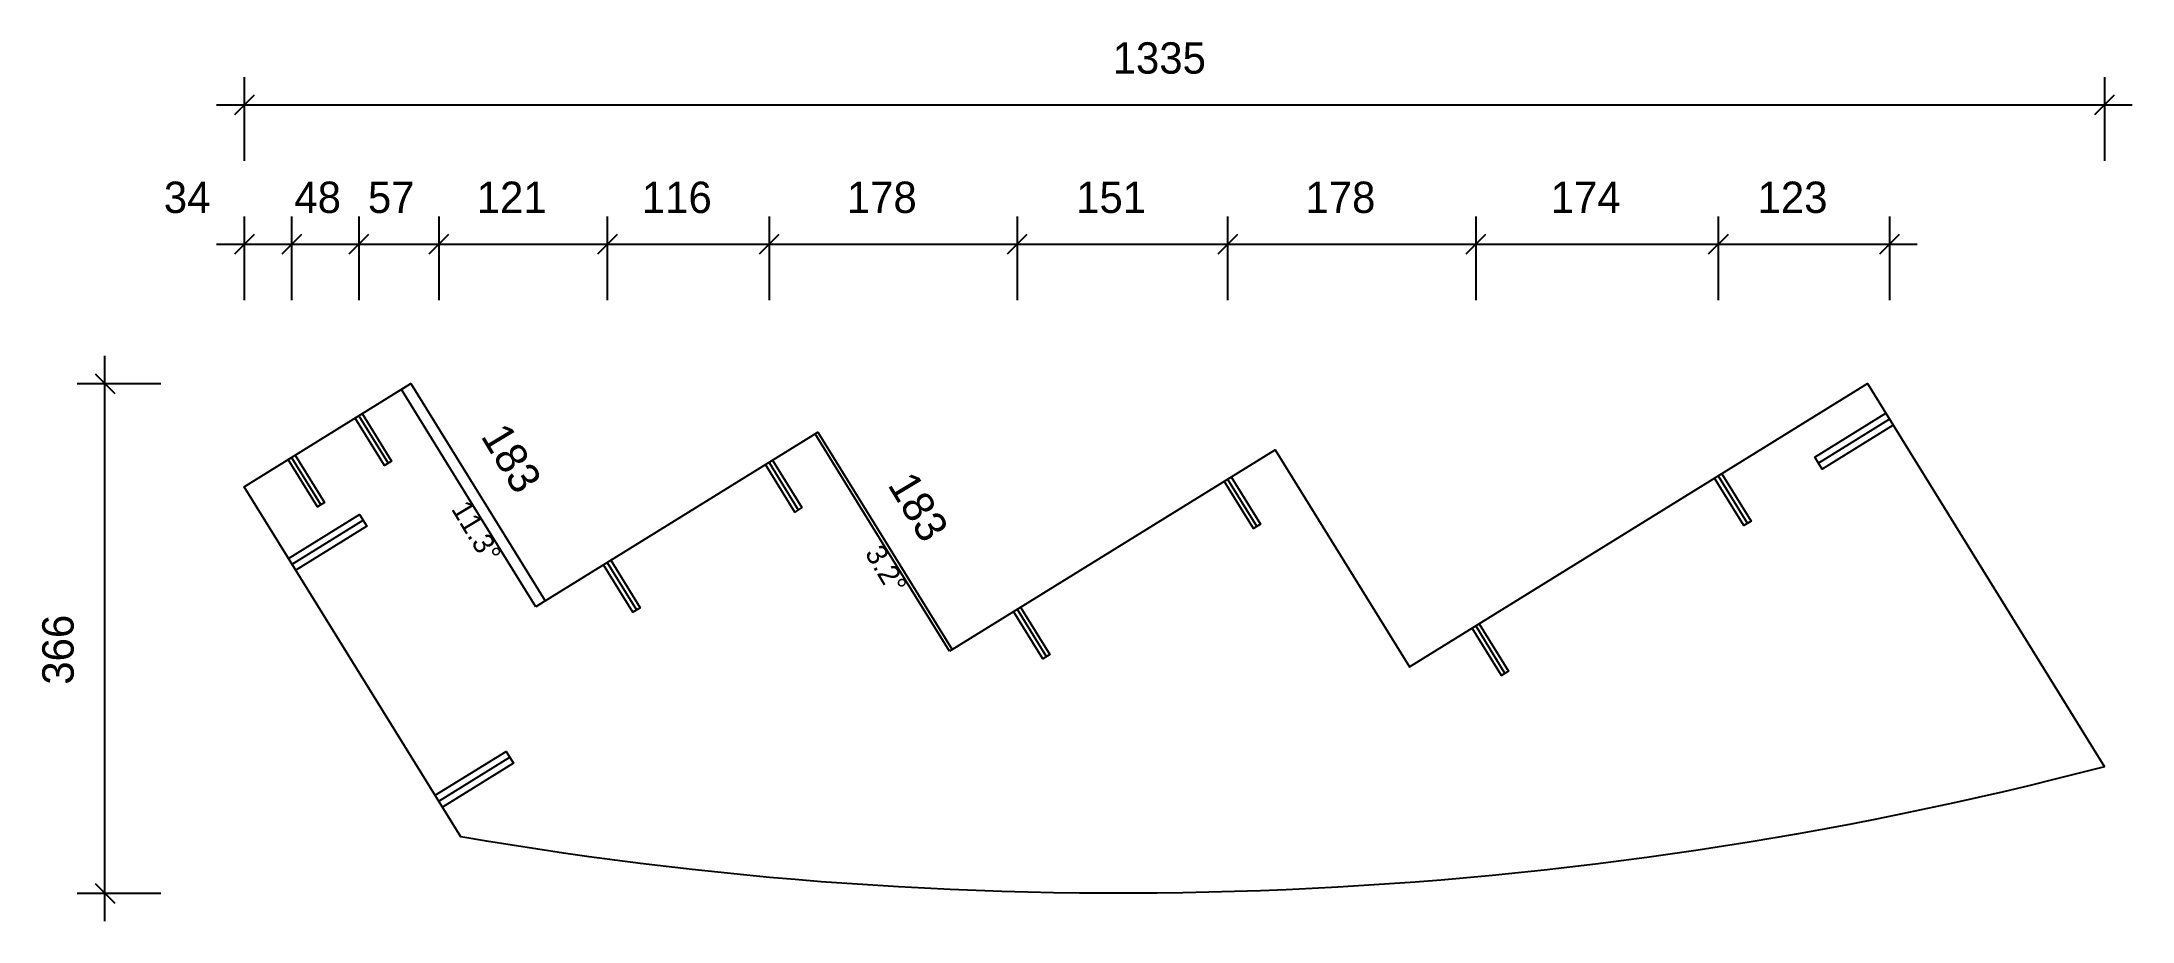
# Model space of a CAD drawing. Header units: millimetres. Extents: x -145 to 1355, y -20 to 611.
import ezdxf
from ezdxf.enums import TextEntityAlignment as Align

# ---------------------------------------------------------------- set-up
doc = ezdxf.new("R2010")
doc.units = ezdxf.units.MM
for name, color, linetype in [('CONTOUR', 7, 'CONTINUOUS'), ('CUT_MITRE', 7, 'CONTINUOUS'), ('DIMLINES', 7, 'CONTINUOUS'), ('DIMLINESTEXT', 7, 'CONTINUOUS'), ('DRILLINGSSIDE', 7, 'CONTINUOUS')]:
    doc.layers.add(name, color=color, linetype=linetype)

msp = doc.modelspace()

# ---------------------------------------------------------------- linework, layer by layer
at = {"layer": 'CONTOUR', "color": 0, "linetype": '0'}
msp.add_lwpolyline([(1335.367, 90.843, -0.107), (155.407, 40.566), (0, 291.859), (119.625, 365.838), (216.053, 209.913), (411.717, 330.918), (508.146, 174.993), (739.999, 318.378), (836.428, 162.453), (1165.301, 365.838), (1335.367, 90.843)], format="xyb", dxfattribs=at)
at = {"layer": 'CUT_MITRE', "color": 1, "linetype": '1'}
for points in [[(209.263, 205.714), (161.048, 283.676), (112.834, 361.639), (119.625, 365.838), (216.053, 209.913), (209.263, 205.714)], [(506.229, 173.808), (458.015, 251.77), (409.801, 329.733), (411.717, 330.918), (508.146, 174.993), (506.229, 173.808)]]:
    msp.add_lwpolyline(points, dxfattribs=at)
at = {"layer": 'DIMLINES', "color": 0}
for p, q in [((0, 585.838), (0, 525.838)), ((1335.367, 585.838), (1335.367, 525.838)), ((7.071, 572.909), (-7.071, 558.767)), ((1342.438, 572.909), (1328.296, 558.767)), ((-20, 565.838), (1355.367, 565.838)), ((0, 485.838), (0, 425.838)), ((34.02, 485.838), (34.02, 425.838)), ((82.209, 485.838), (82.209, 425.838)), ((139.628, 485.838), (139.628, 425.838)), ((260.554, 485.838), (260.554, 425.838)), ((376.739, 485.838), (376.739, 425.838)), ((554.837, 485.838), (554.837, 425.838)), ((705.979, 485.838), (705.979, 425.838)), ((884.056, 485.838), (884.056, 425.838)), ((1058.138, 485.838), (1058.138, 425.838)), ((1181.081, 485.838), (1181.081, 425.838)), ((-20, 465.838), (1201.081, 465.838)), ((7.071, 472.909), (-7.071, 458.767)), ((41.091, 472.909), (26.949, 458.767)), ((89.28, 472.909), (75.138, 458.767)), ((146.699, 472.909), (132.557, 458.767)), ((267.626, 472.909), (253.483, 458.767)), ((383.81, 472.909), (369.668, 458.767)), ((561.908, 472.909), (547.766, 458.767)), ((713.05, 472.909), (698.908, 458.767)), ((891.127, 472.909), (876.985, 458.767)), ((1065.209, 472.909), (1051.067, 458.767)), ((1188.152, 472.909), (1174.009, 458.767)), ((-100, -20), (-100, 385.838)), ((-120, 365.838), (-60, 365.838)), ((-107.071, 372.909), (-92.929, 358.767)), ((-120, 0), (-60, 0)), ((-107.071, 7.071), (-92.929, -7.071))]:
    msp.add_line(p, q, dxfattribs=at)
at = {"layer": 'DRILLINGSSIDE', "color": 3}
for p, q in [((82.209, 342.7), (103.248, 308.68)), ((1181.081, 340.323), (1130.051, 308.765)), ((34.02, 312.898), (55.059, 278.878)), ((376.739, 309.286), (397.778, 275.266)), ((705.979, 297.339), (727.018, 263.319)), ((1058.138, 299.566), (1079.177, 265.546)), ((34.433, 236.181), (85.463, 267.739)), ((260.554, 237.434), (281.593, 203.414)), ((554.837, 203.868), (575.876, 169.848)), ((884.056, 191.908), (905.095, 157.888)), ((139.628, 66.081), (190.658, 97.639))]:
    msp.add_line(p, q, dxfattribs=at)
at = {"layer": 'DRILLINGSSIDE', "color": 3, "linetype": '3'}
for points in [[(84.761, 344.278), (105.8, 310.258), (100.697, 307.102), (79.658, 341.122)], [(1183.71, 336.071), (1132.68, 304.512), (1127.421, 313.017), (1178.451, 344.576)], [(36.571, 314.476), (57.611, 280.456), (52.508, 277.3), (31.468, 311.32)], [(379.29, 310.864), (400.329, 276.844), (395.226, 273.688), (374.187, 307.708)], [(1060.69, 301.143), (1081.729, 267.123), (1076.626, 263.968), (1055.587, 297.988)], [(708.53, 298.917), (729.569, 264.897), (724.466, 261.741), (703.427, 295.761)], [(31.803, 240.433), (82.833, 271.992), (88.093, 263.487), (37.063, 231.928)], [(263.106, 239.012), (284.145, 204.992), (279.042, 201.836), (258.003, 235.856)], [(557.389, 205.446), (578.428, 171.426), (573.325, 168.27), (552.286, 202.29)], [(886.607, 193.485), (907.646, 159.465), (902.543, 156.31), (881.504, 190.33)], [(136.998, 70.333), (188.028, 101.892), (193.288, 93.387), (142.258, 61.828)]]:
    msp.add_lwpolyline(points, dxfattribs=at)

# ---------------------------------------------------------------- texts
at = {"layer": 'DIMLINESTEXT'}
for s, p in [('1335', (623.436, 610.838)), ('34', (-57.748, 510.838)), ('48', (35.991, 510.838)), ('57', (88.795, 510.838)), ('121', (166.906, 510.838)), ('116', (285.461, 510.838)), ('178', (432.602, 510.838)), ('151', (597.222, 510.838)), ('178', (761.832, 510.838)), ('174', (937.911, 510.838)), ('123', (1086.424, 510.838))]:
    msp.add_text(s, height=22.5, dxfattribs=at).set_placement(p, align=Align.TOP_LEFT)
for s, height, rotation, p in [('183', 22.5, 301, (188.657, 339.769)), ('183', 22.5, 301, (480.749, 304.849)), ('11.3°', 15, 301, (161.048, 283.676)), ('3.2°', 15, 301, (458.015, 251.77)), ('366', 22.5, 90, (-145, 149.733))]:
    msp.add_text(s, height=height, rotation=rotation, dxfattribs=at).set_placement(p, align=Align.TOP_LEFT)

doc.saveas('drawing.dxf')
